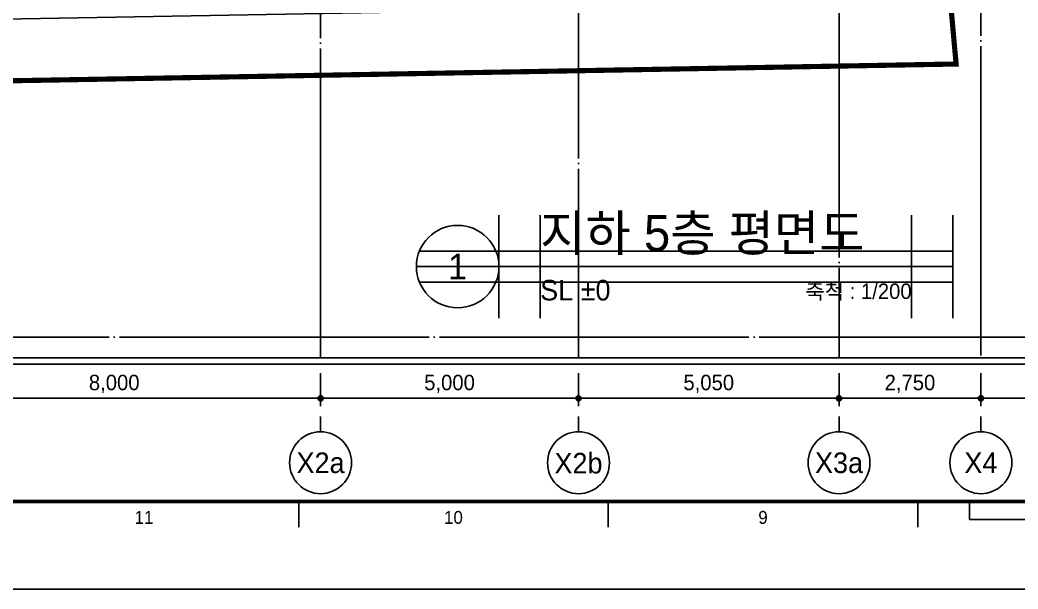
# Model space of a CAD drawing. Header units: millimetres. Extents: x 0 to 1390178, y 0 to 110113.
# Drawn here: x 18597 to 37944, y 0 to 11041 of the extents above; entities that cross this region are included whole.
import ezdxf
from ezdxf.enums import TextEntityAlignment as Align
from ezdxf.xclip import XClip

# ---------------------------------------------------------------- set-up
doc = ezdxf.new("R2010")
doc.units = ezdxf.units.MM
doc.header["$LTSCALE"] = 100
doc.header["$XCLIPFRAME"] = 0
doc.linetypes.add('X - 평면도$0$CEN', pattern=[62, 60, -1, 0, -1])
doc.linetypes.add('X - 평면도$0$PHANTOM2', pattern=[50, 40, -2, 2, -2, 2, -2])
doc.layers.get('DEFPOINTS').update_dxf_attribs({"color": 145})
for name, color, linetype in [('AA-MKXM', 7, 'Continuous'), ('AA-XXXX-DIMS', 7, 'Continuous'), ('DIM', 7, 'Continuous'), ('X - SHEET$0$AA-BORD-FORM', 7, 'Continuous'), ('X - SHEET$0$AA-BORD-TEXT', 3, 'Continuous'), ('X - 평면도$0$0-구역계', 1, 'Continuous'), ('X - 평면도$0$AA-XXXX-CNTL', 1, 'X - 평면도$0$CEN')]:
    doc.layers.add(name, color=color, linetype=linetype)
doc.layers.add('X - 평면도$0$DEFPOINT', color=163, linetype='Continuous', plot=False)
doc.styles.add('HAUD01', font='Dotum.ttf')
doc.styles.get("Standard").update_dxf_attribs({"font": 'Dotum.ttf'})
doc.styles.add('X - SHEET$0$HAUD01', font='Dotum.ttf')
doc.dimstyles.new('HAUD-100', dxfattribs={"dimscale": 100, "dimtxt": 3, "dimasz": 1, "dimexe": 0, "dimexo": 3, "dimgap": 1, "dimtad": 1, "dimdec": 0, "dimdsep": 46, "dimlunit": 6, "dimtxsty": 'HAUD01', "dimblk": 'DIMDOT', "dimcen": 2.5, "dimdle": 1.5, "dimclrd": 7, "dimclre": 7, "dimclrt": 3, "dimadec": 0, "dimazin": 0, "dimtfac": 1, "dimtdec": 0, "dimtix": 1, "dimtmove": 2, "dimatfit": 3, "dimfxl": 1, "dimtvp": 1, "dimtolj": 1, "dimtzin": 0, "dimarcsym": 0})

# ---------------------------------------------------------------- blocks, each defined once
blk = doc.blocks.new('X - SHEET$0$HAUDsheetV')
at = {"layer": 'X - SHEET$0$AA-BORD-FORM', "color": 2}
for p, q in [((241, 17), (241, 12)), ((301, 17), (301, 12)), ((361, 17), (361, 12)), ((371, 17), (371, 13.5)), ((371, 13.5), (471, 13.5))]:
    blk.add_line(p, q, dxfattribs=at)
at = {"layer": 'X - SHEET$0$AA-BORD-FORM', "color": 1}
blk.add_lwpolyline([(1, 0), (841, 0), (841, 594), (1, 594)], close=True, dxfattribs=at)
at = {"layer": 'X - SHEET$0$AA-BORD-FORM', "color": 2, "const_width": 0.6815707393051441}
blk.add_lwpolyline([(21, 17), (21, 577), (821, 577), (821, 17)], close=True, dxfattribs=at)
at = {"layer": 'X - SHEET$0$AA-BORD-TEXT', "color": 7, "style": 'X - SHEET$0$HAUD01'}
for s, p in [('11', (211, 13.90217313474568)), ('10', (271, 13.90217313474568)), ('9', (331, 13.90217313474568))]:
    blk.add_text(s, height=2.5, dxfattribs=at).set_placement(p, align=Align.MIDDLE_CENTER)
at = {"layer": 'X - SHEET$0$AA-BORD-TEXT', "color": 3, "style": 'X - SHEET$0$HAUD01'}
for tag, p in [('PJCode', (785.9999999994761, 567.9351040578185)), ('작성자', (786.1116538474744, 194.8244132263208)), ('검토자', (786.1116538474744, 181.8244132263208)), ('최종검토자', (786.1116538474744, 168.8244132263208)), ('승인자', (786.1116538474744, 155.8244132263208)), ('일자', (786.8316554282792, 144.0176082673424)), ('개정번호', (811.9999911041523, 65.91999703395413))]:
    blk.add_attdef(tag, text='', height=3, dxfattribs=at).set_placement(p, align=Align.MIDDLE_CENTER)
at = {"layer": 'X - SHEET$0$AA-BORD-TEXT', "color": 3, "lineweight": 30, "flags": 104}
blk.add_attdef('PJTitle', text='', height=4, dxfattribs=at).set_placement((787.2483039343468, 536.6215308340418), align=Align.MIDDLE_CENTER)
blk = doc.blocks.new('X - SHEET')
at = {"xscale": 100, "yscale": 100, "zscale": 100}
blk.add_blockref('X - SHEET$0$HAUDsheetV', (-100, 0), dxfattribs=at)
blk = doc.blocks.new('X - 평면도$0$A$C131C07CB')
at = {"layer": 'X - 평면도$0$0-구역계', "color": 1, "linetype": 'X - 평면도$0$PHANTOM2', "const_width": 100, "flags": 128}
blk.add_lwpolyline([(50107.59496198141, 50545.78689281864), (32939.70980950678, 50631.00562899181), (27658.26551773632, 50495.51279937418), (20509.15588606009, 50187.01560550823), (2300.235263642506, 48328.57226069237), (1988.317847926635, 39917.64751155791), (1940.124164670939, 31389.77365818829), (1398.808156179497, 24265.20514360355), (271.605795216281, 6595.728840174852), (49.97293378110044, 107.5925223486265), (11256.15261278138, 49.99884018319426), (11485.52311900351, 6794.85709878715), (29908.62121647364, 7122.00053461513), (29397.27115052973, 12804.65995625407), (50106.33092048857, 15382.38598217937)], close=True, dxfattribs=at)
at = {"layer": 'X - 평면도$0$DEFPOINT'}
for points in [[(50107.59496198141, 50545.78689281864), (32939.70980950678, 50631.00562899181), (27658.26551773632, 50495.51279937418), (20509.15588606009, 50187.01560550823), (2300.235263642506, 48328.57226069237), (1988.317847926635, 39917.64751155791), (1940.124164670939, 31389.77365818829), (1398.808156179497, 24265.20514360355), (271.605795216281, 6595.728840174852), (49.97293378110044, 107.5925223486265), (11256.15261278138, 49.99884018319426), (11485.52311900351, 6794.85709878715), (29908.62121647364, 7122.00053461513), (29397.27115052973, 12804.65995625407), (50106.33092048857, 15382.38598217937)], [(48907.55203763326, 49351.72893718927), (32952.1220854891, 49430.92923259811), (27699.52333543007, 49296.17642102338), (20596.0182981611, 48989.64714905637), (3460.719599473756, 47240.78006965341), (3188.192152052536, 39892.01486180804), (3139.866937127663, 31340.86647520651), (2595.910608983482, 24181.54720880376), (1470.300707802642, 6537.033530864486), (1291.447099567624, 1301.227867169626), (10096.47022676561, 1255.974826617574), (10324.94310822943, 7974.437574033538), (28597.86895431089, 8298.914364652068), (28098.15909587708, 13852.21556521585), (48906.36902052141, 16442.28314295691)]]:
    blk.add_lwpolyline(points, close=True, dxfattribs=at)
blk = doc.blocks.new('X - 평면도$0$A$C9949ff83')
at = {"layer": 'DEFPOINTS'}
for points in [[(0, 59399.99999999994), (84000, 59399.99999999994), (84000, 0), (0, 0)], [(2000, 1700), (75000, 1700), (75000, 57699.99999999994), (2000, 57699.99999999994)]]:
    blk.add_lwpolyline(points, close=True, dxfattribs=at)
blk = doc.blocks.new('X - 평면도', base_point=(-475.3640304019209, -286.727544500216))
at = {"layer": 'DEFPOINTS'}
for points in [[(27286.2339644467, 68689.61888149653), (88213.60073756287, 68689.61888149653), (88213.60073756287, 19243.10967376363), (27286.2339644467, 19243.10967376363)], [(27286.2339644467, 9289.618881496572), (88213.60073756287, 9289.618881496572), (88213.60073756287, -40156.89032623633), (27286.2339644467, -40156.89032623633)]]:
    blk.add_lwpolyline(points, close=True, dxfattribs=at)
at = {"layer": 'X - 평면도$0$AA-XXXX-CNTL'}
for p, q in [((62921.98177179834, 68689.61888149653), (62921.98177179834, 19243.10967376363)), ((50121.98177179624, 19243.10967376363), (50121.98177179624, 41509.45308883983)), ((55121.98177180137, 41509.45308883983), (55121.98177180137, 19243.10967376363)), ((60171.98177179834, 33388.71537720127), (60171.98177179834, 19243.10967376363)), ((27286.2339644467, 19643.10967376421), (88213.60073756287, 19643.10967376421)), ((27286.2339644467, -39756.89032623578), (88213.60073756287, -39756.89032623578))]:
    blk.add_line(p, q, dxfattribs=at)
for p in [(19249.91735100478, 14755.91849457799), (19249.91735100478, -44644.08150542194)]:
    blk.add_blockref('X - 평면도$0$A$C9949ff83', p)
at = {"layer": 'DEFPOINTS'}
for p in [(32532.89418132463, 17819.82980527828), (32532.89418100612, -41580.17905243662)]:
    blk.add_blockref('X - 평면도$0$A$C131C07CB', p, dxfattribs=at)
blk = doc.blocks.new('DIMDOT')
at = {"layer": 'AA-XXXX-DIMS'}
for p, q in [((-1.5, 0), (1.5, 0)), ((0, -1.5), (0, 1.5))]:
    blk.add_line(p, q, dxfattribs=at)
for radius in [0.5, 0.25]:
    blk.add_circle((0, 0), radius, dxfattribs=at)
blk = doc.blocks.new('*D713')
at = {"layer": 'DEFPOINTS', "color": 0, "transparency": 16777216}
for p in [(16423.56885434742, 4487.191179185567, 7.245000722336268e-08), (24423.56885434486, 4487.191179185684, 7.245000722336268e-08), (24423.56885434486, 3700.191179185655)]:
    blk.add_point(p, dxfattribs=at)
at = {"layer": 'DIM', "color": 7, "lineweight": -2, "transparency": 16777216}
for p, q in [((16423.56885434742, 4187.191179185567), (16423.56885434742, 3700.191179185655)), ((24423.56885434486, 4187.191179185684), (24423.56885434486, 3700.191179185655)), ((16523.56885434742, 3700.191179185655), (24323.56885434486, 3700.191179185655))]:
    blk.add_line(p, q, dxfattribs=at)
at = {"layer": 'DIM', "color": 7, "lineweight": -2, "transparency": 16777216, "xscale": 100, "yscale": 100, "zscale": 100, "rotation": 180}
blk.add_blockref('DIMDOT', (16423.56885434742, 3700.191179185655), dxfattribs=at)
at = {"layer": 'DIM', "color": 7, "lineweight": -2, "transparency": 16777216, "xscale": 100, "yscale": 100, "zscale": 100}
blk.add_blockref('DIMDOT', (24423.56885434486, 3700.191179185655), dxfattribs=at)
at = {"layer": 'DIM', "color": 3, "transparency": 16777216, "insert": (20423.56885434614, 3979.295656797595), "char_height": 300, "attachment_point": 5, "style": 'HAUD01'}
blk.add_mtext('\\A1;8,000', dxfattribs=at)
blk = doc.blocks.new('*D715')
at = {"layer": 'DEFPOINTS', "color": 0, "transparency": 16777216}
for p in [(34473.56885434696, 4487.191179185684, 7.245000722336268e-08), (37223.56885434696, 4487.191179185684, 7.245000722336268e-08), (37223.56885434696, 3700.191179185655)]:
    blk.add_point(p, dxfattribs=at)
at = {"layer": 'DIM', "color": 7, "lineweight": -2, "transparency": 16777216}
for p, q in [((34473.56885434696, 4187.191179185684), (34473.56885434696, 3700.191179185655)), ((37223.56885434696, 4187.191179185684), (37223.56885434696, 3700.191179185655)), ((34573.56885434696, 3700.191179185655), (37123.56885434696, 3700.191179185655))]:
    blk.add_line(p, q, dxfattribs=at)
at = {"layer": 'DIM', "color": 7, "lineweight": -2, "transparency": 16777216, "xscale": 100, "yscale": 100, "zscale": 100, "rotation": 180}
blk.add_blockref('DIMDOT', (34473.56885434696, 3700.191179185655), dxfattribs=at)
at = {"layer": 'DIM', "color": 7, "lineweight": -2, "transparency": 16777216, "xscale": 100, "yscale": 100, "zscale": 100}
blk.add_blockref('DIMDOT', (37223.56885434696, 3700.191179185655), dxfattribs=at)
at = {"layer": 'DIM', "color": 3, "transparency": 16777216, "insert": (35848.56885434696, 3979.295656797595), "char_height": 300, "attachment_point": 5, "style": 'HAUD01'}
blk.add_mtext('\\A1;2,750', dxfattribs=at)
blk = doc.blocks.new('*D716')
at = {"layer": 'DEFPOINTS', "color": 0, "transparency": 16777216}
for p in [(37223.56887525049, 4487.191179185684, 7.245000722336268e-08), (45623.56885434696, 4487.191179185684, 7.245000722336268e-08), (45623.56885434696, 3700.191179185655)]:
    blk.add_point(p, dxfattribs=at)
at = {"layer": 'DIM', "color": 7, "lineweight": -2, "transparency": 16777216}
for p, q in [((37223.56887525049, 4187.191179185684), (37223.56887525049, 3700.191179185655)), ((45623.56885434696, 4187.191179185684), (45623.56885434696, 3700.191179185655)), ((37323.56887525049, 3700.191179185655), (45523.56885434696, 3700.191179185655))]:
    blk.add_line(p, q, dxfattribs=at)
at = {"layer": 'DIM', "color": 7, "lineweight": -2, "transparency": 16777216, "xscale": 100, "yscale": 100, "zscale": 100, "rotation": 180}
blk.add_blockref('DIMDOT', (37223.56887525049, 3700.191179185655), dxfattribs=at)
at = {"layer": 'DIM', "color": 7, "lineweight": -2, "transparency": 16777216, "xscale": 100, "yscale": 100, "zscale": 100}
blk.add_blockref('DIMDOT', (45623.56885434696, 3700.191179185655), dxfattribs=at)
at = {"layer": 'DIM', "color": 3, "transparency": 16777216, "insert": (41423.56886479873, 3979.295656797595), "char_height": 300, "attachment_point": 5, "style": 'HAUD01'}
blk.add_mtext('\\A1;8,400', dxfattribs=at)
blk = doc.blocks.new('*D719')
at = {"layer": 'DEFPOINTS', "color": 0, "transparency": 16777216}
for p in [(24423.56885434486, 4487.191179185684, 7.245000722336268e-08), (29423.56885435557, 4487.191179185684, 7.245000722336268e-08), (24423.56885434486, 3700.191179185655)]:
    blk.add_point(p, dxfattribs=at)
at = {"layer": 'DIM', "color": 7, "lineweight": -2, "transparency": 16777216}
for p, q in [((24423.56885434486, 4187.191179185684), (24423.56885434486, 3700.191179185655)), ((29423.56885435557, 4187.191179185684), (29423.56885435557, 3700.191179185655)), ((29323.56885435557, 3700.191179185655), (24523.56885434486, 3700.191179185655))]:
    blk.add_line(p, q, dxfattribs=at)
at = {"layer": 'DIM', "color": 7, "lineweight": -2, "transparency": 16777216, "xscale": 100, "yscale": 100, "zscale": 100, "rotation": 180}
blk.add_blockref('DIMDOT', (24423.56885434486, 3700.191179185655), dxfattribs=at)
at = {"layer": 'DIM', "color": 7, "lineweight": -2, "transparency": 16777216, "xscale": 100, "yscale": 100, "zscale": 100}
blk.add_blockref('DIMDOT', (29423.56885435557, 3700.191179185655), dxfattribs=at)
at = {"layer": 'DIM', "color": 3, "transparency": 16777216, "insert": (26923.56885435022, 3979.295656797595), "char_height": 300, "attachment_point": 5, "style": 'HAUD01'}
blk.add_mtext('\\A1;5,000', dxfattribs=at)
blk = doc.blocks.new('*D732')
at = {"layer": 'DEFPOINTS', "color": 0, "transparency": 16777216}
for p in [(29423.56885435557, 4487.191179185684), (34473.56885434696, 4487.191179185684), (34473.56885434696, 3700.191179185655)]:
    blk.add_point(p, dxfattribs=at)
at = {"layer": 'DIM', "color": 7, "lineweight": -2, "transparency": 16777216}
for p, q in [((29423.56885435557, 4187.191179185684), (29423.56885435557, 3700.191179185655)), ((34473.56885434696, 4187.191179185684), (34473.56885434696, 3700.191179185655)), ((29523.56885435557, 3700.191179185655), (34373.56885434696, 3700.191179185655))]:
    blk.add_line(p, q, dxfattribs=at)
at = {"layer": 'DIM', "color": 7, "lineweight": -2, "transparency": 16777216, "xscale": 100, "yscale": 100, "zscale": 100, "rotation": 180}
blk.add_blockref('DIMDOT', (29423.56885435557, 3700.191179185655), dxfattribs=at)
at = {"layer": 'DIM', "color": 7, "lineweight": -2, "transparency": 16777216, "xscale": 100, "yscale": 100, "zscale": 100}
blk.add_blockref('DIMDOT', (34473.56885434696, 3700.191179185655), dxfattribs=at)
at = {"layer": 'DIM', "color": 3, "transparency": 16777216, "insert": (31948.56885435127, 3979.295656797595), "char_height": 300, "attachment_point": 5, "style": 'HAUD01'}
blk.add_mtext('\\A1;5,050', dxfattribs=at)

msp = doc.modelspace()

# ---------------------------------------------------------------- linework, layer by layer
at = {"layer": 'DIM'}
for p, q in [((24423.56885434486, 3050.191179185655), (24423.56885434486, 3350.191179185655)), ((29423.56885435569, 3050.191179185655), (29423.56885435569, 3350.191179185655)), ((34473.56885434708, 3050.191179185655), (34473.56885434708, 3350.191179185655)), ((37223.56887525049, 3050.191179185655, -7.245000722336268e-08), (37223.56887525049, 3350.191179185655, -7.245000722336268e-08))]:
    msp.add_line(p, q, dxfattribs=at)
for centre in [(24423.56885434486, 2450.191179185655), (29423.56885435569, 2450.191179185655), (34473.56885434708, 2450.191179185655), (37223.56887525049, 2450.191179185655, -7.245000722336268e-08)]:
    msp.add_circle(centre, 600, dxfattribs=at)

# ---------------------------------------------------------------- block references
ref = msp.add_blockref('X - 평면도', (-26173.77694785397, -15042.64603907817))
XClip(ref).set_block_clipping_path([(33824.34128089226, 19243.10967376363), (88213.60073756287, 68689.61888149653)])

# ---------------------------------------------------------------- texts
at = {"layer": 'DIM', "style": 'HAUD01'}
for s, p in [('X2a', (24423.56885434486, 2450.191179185655)), ('X2b', (29423.56885435569, 2450.191179185655)), ('X3a', (34473.56885434708, 2450.191179185655)), ('X4', (37223.56887525049, 2450.191179185655, -7.245000722336268e-08))]:
    msp.add_text(s, height=400, dxfattribs=at).set_placement(p, align=Align.MIDDLE)

# ---------------------------------------------------------------- next in the draw order: linework, layer by layer
at = {"layer": 'AA-MKXM', "color": 3}
msp.add_line((27880.53276994266, 6255.853783982937), (36680.53276994266, 6255.853783977815), dxfattribs=at)
msp.add_circle((27080.53276994266, 6255.853783982471), 800, dxfattribs=at)
at = {"layer": 'DEFPOINTS'}
for p, q in [((27880.53276994266, 5255.853783981074), (27880.53276994266, 7255.853783981191)), ((28680.53276994266, 5255.853783981074), (28680.53276994266, 7255.853783981191)), ((35880.53276994266, 5255.853783977815), (35880.53276994266, 7255.853783977815)), ((36680.53276994266, 5255.853783977815), (36680.53276994266, 7255.853783977815)), ((26338.91292123357, 6555.853783983868), (36680.53276994266, 6555.853783977815)), ((36680.53276994266, 6255.853783977815), (26280.53276994266, 6255.853783977815)), ((26338.91292123264, 5955.853783983868), (36680.53276994219, 5955.853783977815))]:
    msp.add_line(p, q, dxfattribs=at)
msp.add_lwpolyline([(54074.05284471065, 53933.70038691857), (8125.928363440209, 53933.70038691857), (8125.928363440209, 4365.139177869947), (54074.05284471065, 4365.139177869947)], close=True, dxfattribs=at)

# ---------------------------------------------------------------- next in the draw order: block references
msp.add_blockref('X - SHEET', (0, 0))

# ---------------------------------------------------------------- next in the draw order: texts
at = {"layer": 'AA-MKXM', "style": 'HAUD01'}
msp.add_text('지하 5층 평면도', height=700, dxfattribs=at).set_placement((28680.53276994266, 6555.853783982006))
msp.add_text('1', height=500, dxfattribs=at).set_placement((27080.53276994266, 6255.853783982471), align=Align.MIDDLE_CENTER)
msp.add_text('SL ±0', height=400, dxfattribs=at).set_placement((28680.53276994266, 5478.906409883555), align=Align.BOTTOM_LEFT)
at = {"layer": 'AA-MKXM', "insert": (35880.53276994266, 5595.853783977815), "char_height": 300, "attachment_point": 9, "style": 'HAUD01'}
msp.add_mtext('축척 : 1/200', dxfattribs=at)

# ---------------------------------------------------------------- next in the draw order: dimensions: what is measured, and where the dimension line sits
at = {"layer": 'DIM'}
for base, p1, p2, picture, middle in [((24423.56885434486, 3700.191179185655, -7.245000722336268e-08), (16423.56885434742, 4487.191179185567), (24423.56885434486, 4487.191179185684), '*D713', (20423.56885434614, 3979.295656797595, -7.245000722336268e-08)), ((37223.56885434696, 3700.191179185655, -7.245000722336268e-08), (34473.56885434696, 4487.191179185684), (37223.56885434696, 4487.191179185684), '*D715', (35848.56885434696, 3979.295656797595, -7.245000722336268e-08)), ((45623.56885434696, 3700.191179185655, -7.245000722336268e-08), (37223.56887525049, 4487.191179185684), (45623.56885434696, 4487.191179185684), '*D716', (41423.56886479873, 3979.295656797595, -7.245000722336268e-08))]:
    dim = msp.add_linear_dim(base=base, p1=p1, p2=p2, angle=180, dimstyle='HAUD-100', override={"dimscale": 100}, dxfattribs=at)
    dim.commit()
    dim.dimension.update_dxf_attribs({"geometry": picture, "text_midpoint": middle})
dim = msp.add_linear_dim(base=(24423.56885434486, 3700.191179185655, -7.245000722336268e-08), p1=(29423.56885435557, 4487.191179185684), p2=(24423.56885434486, 4487.191179185684), dimstyle='HAUD-100', override={"dimscale": 100}, dxfattribs=at)
dim.commit()
dim.dimension.update_dxf_attribs({"geometry": '*D719', "text_midpoint": (26923.56885435022, 3979.295656797595, -7.245000722336268e-08)})
dim = msp.add_aligned_dim(p1=(29423.56885435557, 4487.191179185684), p2=(34473.56885434696, 4487.191179185684), distance=-787.0000000000286, dimstyle='HAUD-100', override={"dimscale": 100}, dxfattribs=at)
dim.commit()
dim.dimension.update_dxf_attribs({"geometry": '*D732', "text_midpoint": (31948.56885435127, 3979.295656797595)})

# ---------------------------------------------------------------- next in the draw order: block references
ref = msp.add_blockref('X - 평면도', (-9161.374037796399, 44357.35396092187))
XClip(ref).set_block_clipping_path([(62960.062852105126, -40278.94232756224), (79064.45865406329, 9289.618881486385)])

doc.saveas('drawing.dxf')
